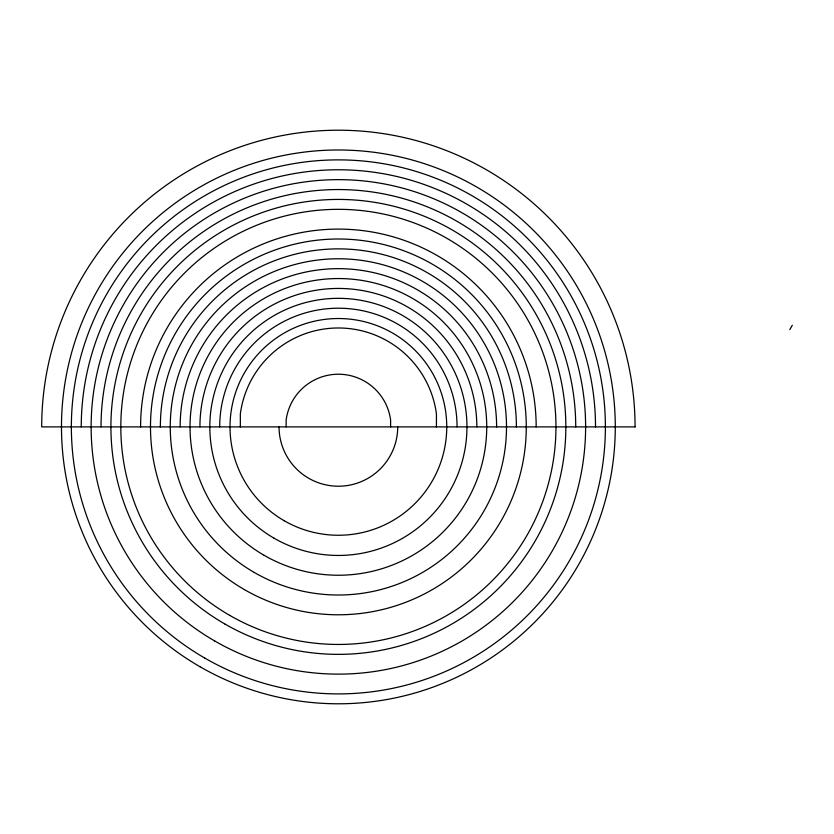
<?xml version="1.0" encoding="UTF-8"?>
<svg xmlns="http://www.w3.org/2000/svg" width="834" height="834" viewBox="0 0 834 834"><rect width="100%" height="100%" fill="white"/><g stroke="black" fill="none" stroke-linecap="round" stroke-linejoin="round"><path stroke-width="1.25" d="M789.819 329.576L792.3 325.291M436.432 426.893L436.432 413.977A98.892 98.892 0 0 0 240.338 413.977L240.338 426.893M390.614 426.893L390.614 420.013A52.688 52.688 0 0 0 286.145 420.013L286.145 426.893M397.714 426.893A59.339 59.339 0 0 1 338.385 486.222A59.339 59.339 0 0 1 279.046 426.893M140.592 426.893A197.783 197.783 0 0 1 338.385 229.1A197.783 197.783 0 0 1 536.168 426.893M160.368 426.893A178.007 178.007 0 0 1 338.385 248.876A178.007 178.007 0 0 1 516.392 426.893M101.039 426.893A237.346 237.346 0 0 1 338.385 189.547A237.346 237.346 0 0 1 575.721 426.893M180.154 426.893A158.231 158.231 0 0 1 338.385 268.663A158.231 158.231 0 0 1 496.605 426.893M81.252 426.893A257.122 257.122 0 0 1 338.385 169.771A257.122 257.122 0 0 1 595.507 426.893M219.707 426.893A118.668 118.668 0 0 1 338.385 308.215A118.668 118.668 0 0 1 457.053 426.893M199.931 426.893A138.454 138.454 0 0 1 338.385 288.439A138.454 138.454 0 0 1 476.829 426.893M635.06 426.893L41.7 426.893A296.685 296.685 0 0 1 338.385 130.208A296.685 296.685 0 0 1 635.06 426.893M274.105 538.222A128.561 128.561 0 0 0 466.946 426.893A128.561 128.561 0 0 0 274.105 315.554A128.561 128.561 0 0 0 274.105 538.222M284.196 520.729A108.357 108.357 0 0 0 446.743 426.893A108.357 108.357 0 0 0 284.196 333.047A108.357 108.357 0 0 0 284.196 520.729M264.211 555.361A148.337 148.337 0 0 0 486.722 426.893A148.337 148.337 0 0 0 264.211 298.426A148.337 148.337 0 0 0 264.211 555.361M244.435 589.617A187.9 187.9 0 0 0 526.275 426.893A187.9 187.9 0 0 0 244.435 264.17A187.9 187.9 0 0 0 244.435 589.617M224.648 623.874A227.453 227.453 0 0 0 565.838 426.893A227.453 227.453 0 0 0 224.648 229.903A227.453 227.453 0 0 0 224.648 623.874M229.6 615.304A217.57 217.57 0 0 0 555.944 426.893A217.57 217.57 0 0 0 229.6 238.472A217.57 217.57 0 0 0 229.6 615.304M254.318 572.489A168.124 168.124 0 0 0 506.499 426.893A168.124 168.124 0 0 0 254.318 281.298A168.124 168.124 0 0 0 254.318 572.489M214.765 641.002A247.229 247.229 0 0 0 585.614 426.893A247.229 247.229 0 0 0 214.765 212.774A247.229 247.229 0 0 0 214.765 641.002M204.872 658.13A267.016 267.016 0 0 0 605.39 426.893A267.016 267.016 0 0 0 204.872 195.646A267.016 267.016 0 0 0 204.872 658.13M199.931 666.689A276.898 276.898 0 0 0 615.284 426.893A276.898 276.898 0 0 0 199.931 187.087A276.898 276.898 0 0 0 199.931 666.689"/></g></svg>
